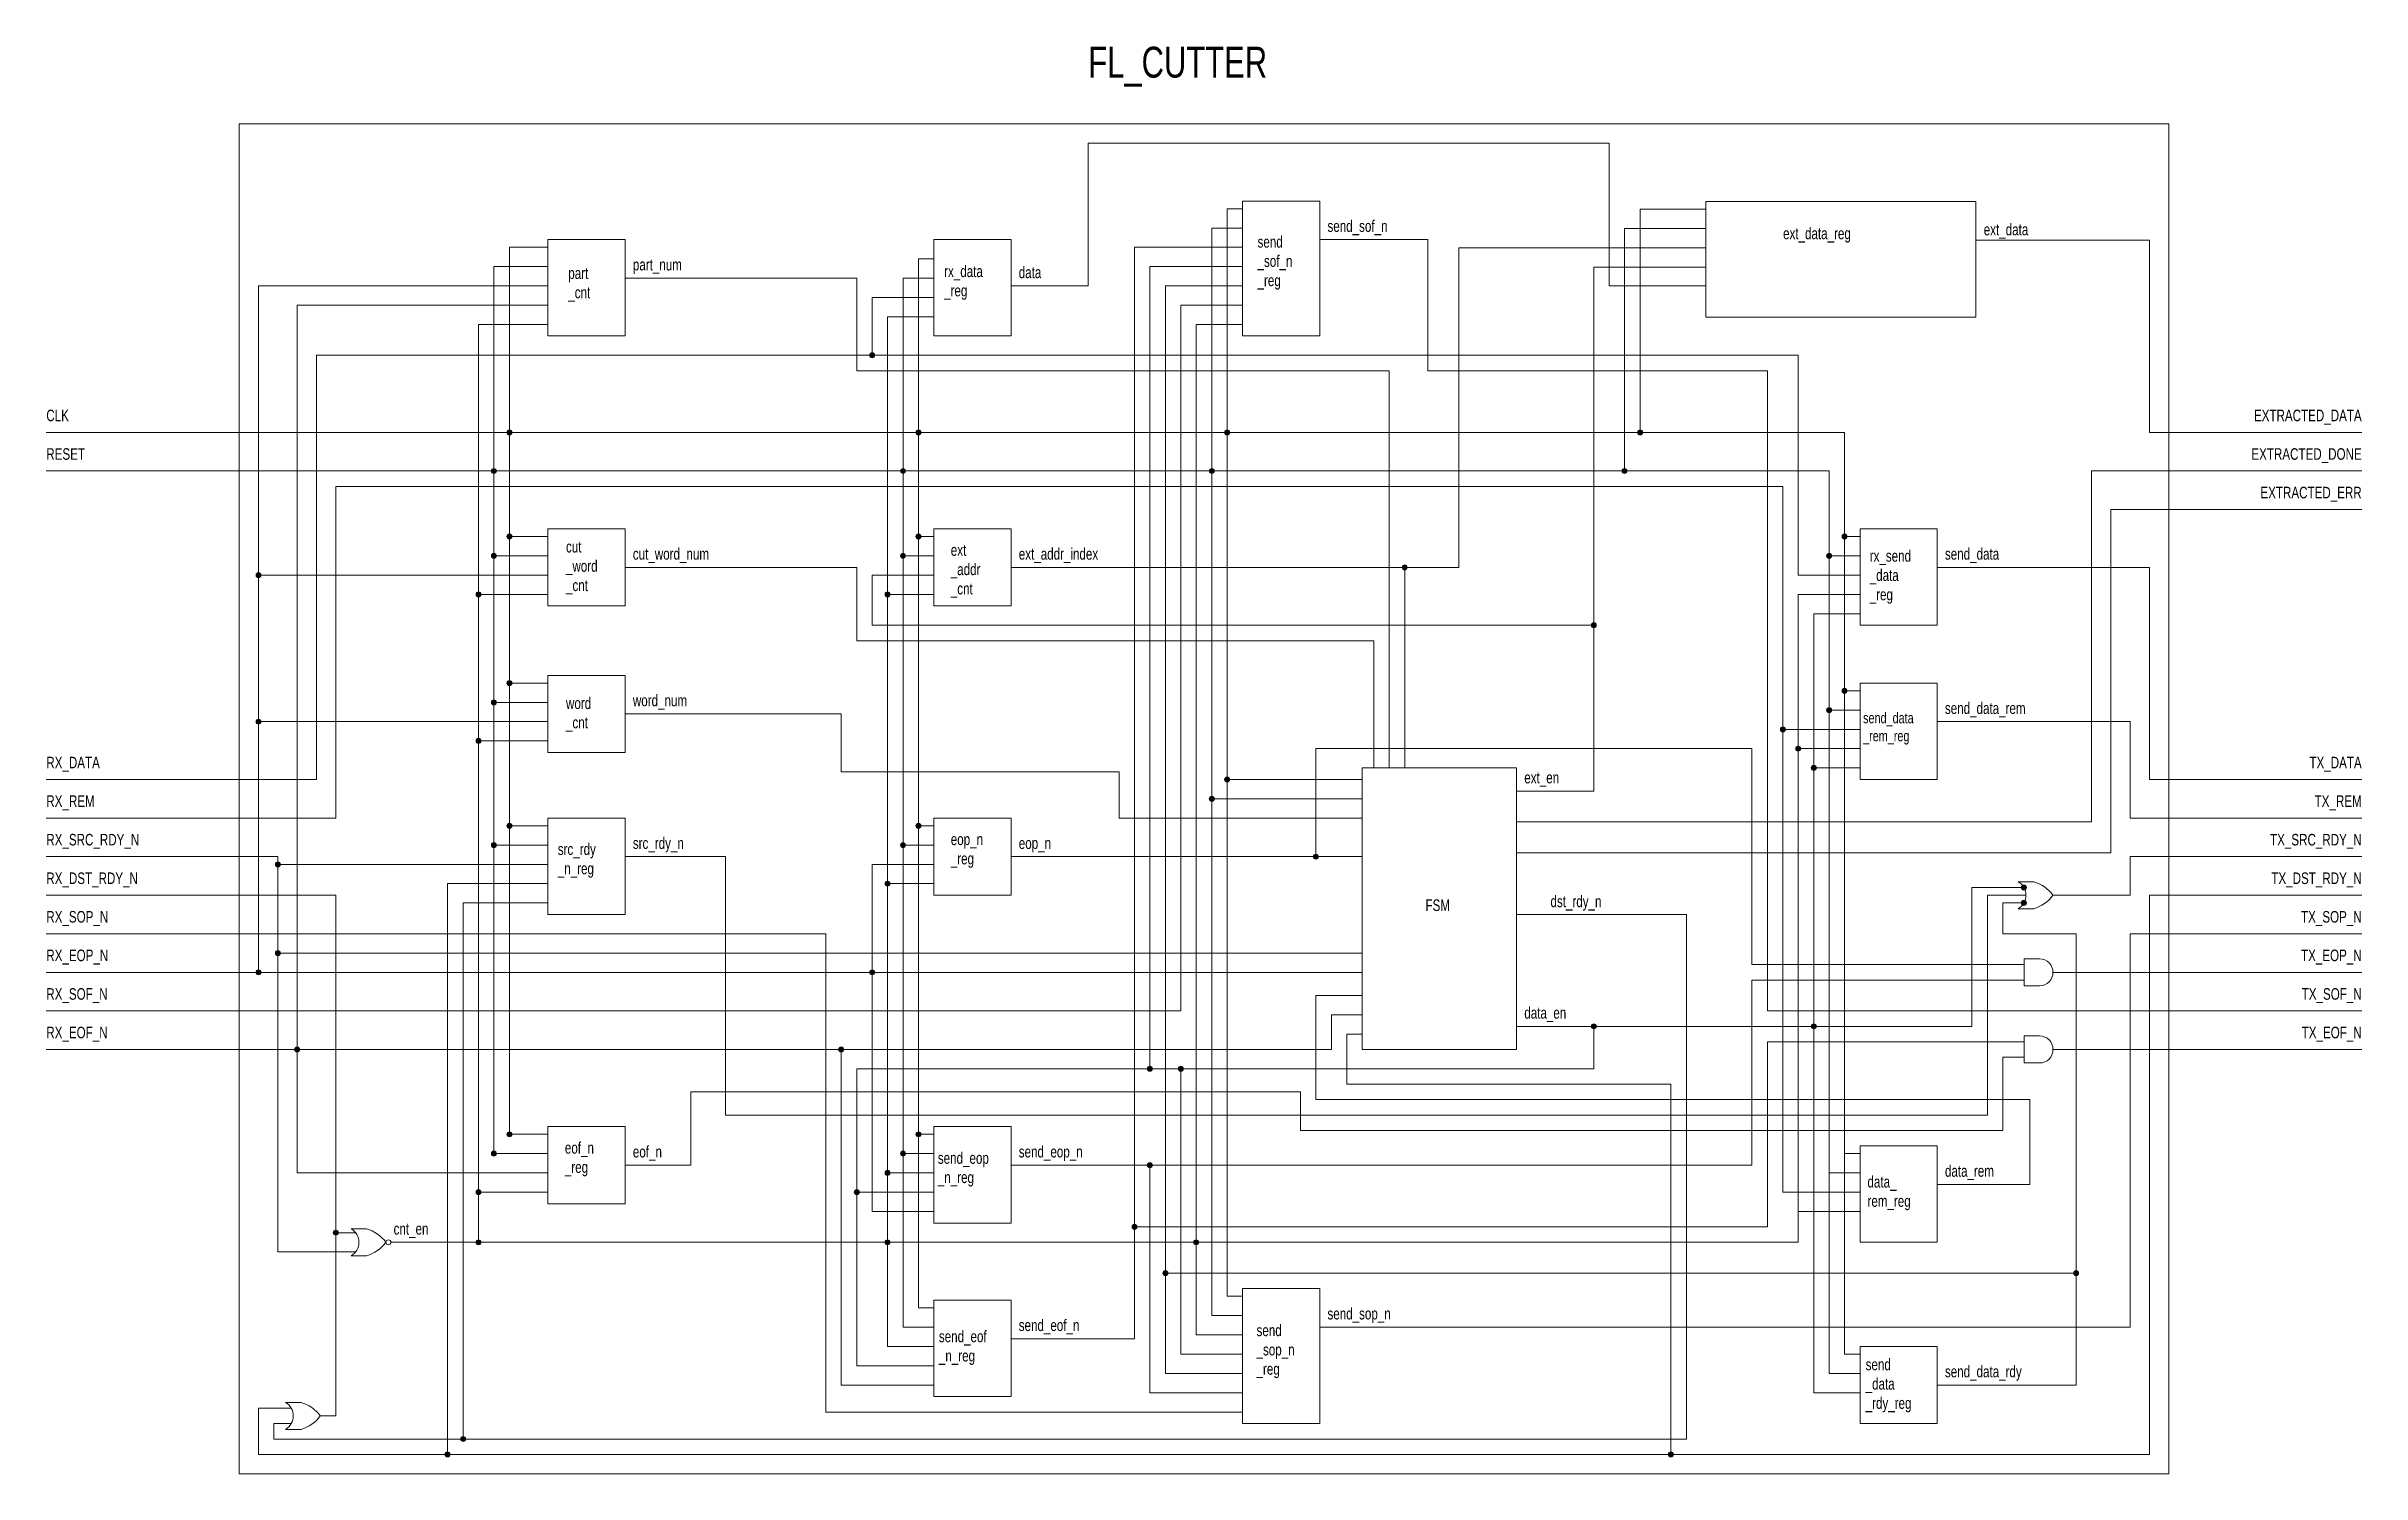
# Model space of a CAD drawing. Header units: millimetres. Extents: x -500 to 5500, y -1800 to 1901.
import ezdxf

# ---------------------------------------------------------------- set-up
doc = ezdxf.new("R2010")
doc.units = ezdxf.units.MM
doc.layers.get('0').update_dxf_attribs({"linetype": 'CONTINUOUS', "lineweight": 0})
for name, color, linetype, lineweight in [('CLK', 7, 'CONTINUOUS', 0), ('cnt_en', 7, 'CONTINUOUS', 0), ('cut_word_num', 7, 'CONTINUOUS', 0), ('data', 7, 'CONTINUOUS', 0), ('data_en', 7, 'CONTINUOUS', 0), ('data_rem', 7, 'CONTINUOUS', 0), ('dst_rdy_n', 7, 'CONTINUOUS', 0), ('eof_n', 7, 'CONTINUOUS', 0), ('eop_n', 7, 'CONTINUOUS', 0), ('ext_addr_index', 7, 'CONTINUOUS', 0), ('ext_data', 7, 'CONTINUOUS', 0), ('ext_en', 7, 'CONTINUOUS', 0), ('EXTRACTED_DONE', 7, 'CONTINUOUS', 0), ('EXTRACTED_ERR', 7, 'CONTINUOUS', 0), ('part_num', 7, 'CONTINUOUS', 0), ('RESET', 7, 'CONTINUOUS', 0), ('RX_DATA', 7, 'CONTINUOUS', 0), ('RX_DST_RDY_N', 7, 'CONTINUOUS', 0), ('RX_EOF_N', 7, 'CONTINUOUS', 0), ('RX_EOP_N', 7, 'CONTINUOUS', 0), ('RX_REM', 7, 'CONTINUOUS', 0), ('RX_SOF_N', 7, 'CONTINUOUS', 0), ('RX_SOP_N', 7, 'CONTINUOUS', 0), ('RX_SRC_RDY_N', 7, 'CONTINUOUS', 0), ('send_data', 7, 'CONTINUOUS', 0), ('send_data_rdy', 7, 'CONTINUOUS', 0), ('send_data_rem', 7, 'CONTINUOUS', 0), ('send_eof_n', 7, 'CONTINUOUS', 0), ('send_eop_n', 7, 'CONTINUOUS', 0), ('send_sof_n', 7, 'CONTINUOUS', 0), ('send_sop_n', 7, 'CONTINUOUS', 0), ('src_rdy_n', 7, 'CONTINUOUS', 0), ('TX_DST_RDY_N', 7, 'CONTINUOUS', 0), ('TX_SOF_N', 7, 'CONTINUOUS', 0), ('TX_SOP_N', 7, 'CONTINUOUS', 0), ('TX_SRC_RDY_N', 7, 'CONTINUOUS', 0), ('word_num', 7, 'CONTINUOUS', 0)]:
    doc.layers.add(name, color=color, linetype=linetype, lineweight=lineweight)
doc.styles.get("Standard").update_dxf_attribs({"font": 'txt', "width": 0.75})

# ---------------------------------------------------------------- blocks, each defined once
blk = doc.blocks.new('FORK_POINT')
h = blk.add_hatch(color=256)
edge = h.paths.add_edge_path()
edge.add_arc((0, 0), 6.5, 0, 360)
blk.add_circle((0, 0), 6.5)
blk = doc.blocks.new('OR')
for p, q in [((-90, 35), (-50, 35)), ((-50, -35), (-90, -35))]:
    blk.add_line(p, q)
for centre, radius, start, end in [((-110.625, 0), 40.625, 300.5102374, 59.4897626), ((-77.5, -57.5), 96.501, 36.573031, 73.4429286), ((-77.5, 57.5), 96.501, 286.5570714, 323.426969)]:
    blk.add_arc(centre, radius, start, end)
blk = doc.blocks.new('NOR')
for p, q in [((-90, 35), (-50, 35)), ((-50, -35), (-90, -35))]:
    blk.add_line(p, q)
blk.add_circle((6.5, 0), 6.5)
for centre, radius, start, end in [((-110.625, 0), 40.625, 300.5102374, 59.4897626), ((-77.5, -57.5), 96.501, 36.573031, 73.4429286), ((-77.5, 57.5), 96.501, 286.5570714, 323.426969)]:
    blk.add_arc(centre, radius, start, end)
blk = doc.blocks.new('AND')
for p, q in [((-75, 35), (-75, -35)), ((-75, 35), (-35, 35)), ((-35, -35), (-75, -35))]:
    blk.add_line(p, q)
blk.add_arc((-35, 0), 35, 270, 90)

msp = doc.modelspace()

# ---------------------------------------------------------------- linework, layer by layer
for p, q in [((2600, 1500), (2800, 1500)), ((2600, 1150), (2600, 1500)), ((2800, 1500), (2800, 1150)), ((4500, 1498.8), (3800, 1498.8)), ((3800, 1498.8), (3800, 1198.8)), ((4500, 1198.8), (4500, 1498.8)), ((800, 1400), (1000, 1400)), ((800, 1150), (800, 1400)), ((1000, 1400), (1000, 1150)), ((1800, 1400), (2000, 1400)), ((1800, 1150), (1800, 1400)), ((2000, 1400), (2000, 1150)), ((1000, 1150), (800, 1150)), ((2000, 1150), (1800, 1150)), ((2800, 1150), (2600, 1150)), ((3800, 1198.8), (4500, 1198.8)), ((5500, 900), (5000, 900)), ((800, 650), (1000, 650)), ((800, 450), (800, 650)), ((1000, 650), (1000, 450)), ((1800, 650), (2000, 650)), ((1800, 450), (1800, 650)), ((2000, 650), (2000, 450)), ((4200, 650), (4400, 650)), ((4200, 400), (4200, 650)), ((4400, 650), (4400, 400)), ((1000, 450), (800, 450)), ((2000, 450), (1800, 450)), ((4400, 400), (4200, 400)), ((800, 270), (1000, 270)), ((800, 70), (800, 270)), ((1000, 270), (1000, 70)), ((4200, 250), (4400, 250)), ((4200, 0), (4200, 250)), ((4400, 250), (4400, 0)), ((1000, 70), (800, 70)), ((2910, 30), (3310, 30)), ((2910, -700), (2910, 30)), ((3310, 30), (3310, -700)), ((4400, 0), (4200, 0)), ((5500, 0), (5000, 0)), ((800, -100), (1000, -100)), ((800, -350), (800, -100)), ((1000, -100), (1000, -350)), ((1800, -100), (2000, -100)), ((1800, -300), (1800, -100)), ((2000, -100), (2000, -300)), ((5500, -100), (5000, -100)), ((2000, -300), (1800, -300)), ((1000, -350), (800, -350)), ((5500, -500), (4700, -500)), ((3310, -700), (2910, -700)), ((5500, -700), (4700, -700)), ((800, -900), (1000, -900)), ((800, -1100), (800, -900)), ((1000, -900), (1000, -1100)), ((1800, -900), (2000, -900)), ((1800, -1150), (1800, -900)), ((2000, -900), (2000, -1150)), ((4200, -950), (4400, -950)), ((4200, -1200), (4200, -950)), ((4400, -950), (4400, -1200)), ((1000, -1100), (800, -1100)), ((2000, -1150), (1800, -1150)), ((4400, -1200), (4200, -1200)), ((2600, -1320), (2800, -1320)), ((2600, -1670), (2600, -1320)), ((2800, -1320), (2800, -1670)), ((1800, -1350), (2000, -1350)), ((1800, -1600), (1800, -1350)), ((2000, -1350), (2000, -1600)), ((4200, -1470), (4400, -1470)), ((4200, -1670), (4200, -1470)), ((4400, -1470), (4400, -1670)), ((2000, -1600), (1800, -1600)), ((2800, -1670), (2600, -1670)), ((4400, -1670), (4200, -1670))]:
    msp.add_line(p, q)
at = {"layer": 'CLK'}
for p, q in [((2600, 1480), (2560, 1480)), ((2560, 1480), (2560, -1340)), ((3800, 1478.8), (3630, 1478.8)), ((3630, 1478.8), (3630, 900)), ((800, 1380), (700, 1380)), ((700, 1380), (700, -920)), ((1800, 1350), (1760, 1350)), ((1760, -1370), (1760, 1350)), ((-500, 900), (0, 900)), ((0, 900), (4160, 900)), ((4160, -1490), (4160, 900)), ((800, 630), (700, 630)), ((1800, 630), (1760, 630)), ((4200, 630), (4160, 630)), ((800, 250), (700, 250)), ((4200, 230), (4160, 230)), ((2910, 0), (2560, 0)), ((800, -120), (700, -120)), ((1800, -120), (1760, -120)), ((800, -920), (700, -920)), ((1800, -920), (1760, -920)), ((4200, -970), (4160, -970)), ((1800, -1370), (1760, -1370)), ((2600, -1340), (2560, -1340)), ((4200, -1490), (4160, -1490))]:
    msp.add_line(p, q, dxfattribs=at)
at = {"layer": 'cnt_en'}
for p, q in [((1800, 1200), (1680, 1200)), ((1680, 1200), (1680, -1470)), ((800, 1180), (620, 1180)), ((620, -1200), (620, 1180)), ((2480, 1180), (2480, -1440)), ((2600, 1180), (2480, 1180)), ((800, 480), (620, 480)), ((1800, 480), (1680, 480)), ((4040, -1200), (4040, 480)), ((4200, 480), (4040, 480)), ((800, 100), (620, 100)), ((4200, 80), (4040, 80)), ((1800, -270), (1680, -270)), ((1800, -1020), (1680, -1020)), ((800, -1070), (620, -1070)), ((4200, -1120), (4040, -1120)), ((393, -1200), (4040, -1200)), ((2600, -1440), (2480, -1440)), ((1800, -1470), (1680, -1470)), ((2600, -1490), (2440, -1490))]:
    msp.add_line(p, q, dxfattribs=at)
at = {"layer": 'cut_word_num'}
for p, q in [((0, 1700), (5000, 1700)), ((0, 1700), (0, -1800)), ((5000, 1700), (5000, -1800)), ((1600, 550), (1000, 550)), ((1600, 360), (1600, 550)), ((2940, 360), (1600, 360)), ((2940, 30), (2940, 360)), ((5000, -1800), (0, -1800))]:
    msp.add_line(p, q, dxfattribs=at)
at = {"layer": 'data'}
for p, q in [((3550, 1650), (2200, 1650)), ((2200, 1650), (2200, 1280)), ((3550, 1280), (3550, 1650)), ((2000, 1280), (2200, 1280)), ((3550, 1280), (3800, 1280))]:
    msp.add_line(p, q, dxfattribs=at)
at = {"layer": 'data_en'}
for p, q in [((2360, -750), (2360, 1330)), ((2600, 1330), (2360, 1330)), ((4200, 430), (4080, 430)), ((4080, -1590), (4080, 430)), ((4200, 30), (4080, 30)), ((4624.7, -280), (4490, -280)), ((4490, -280), (4490, -640)), ((3310, -640), (4490, -640)), ((3510, -640), (3510, -750)), ((1600, -750), (1600, -1520)), ((3510, -750), (1600, -750)), ((2440, -750), (2440, -1490)), ((1800, -1070), (1600, -1070)), ((1800, -1520), (1600, -1520)), ((4200, -1590), (4080, -1590))]:
    msp.add_line(p, q, dxfattribs=at)
at = {"layer": 'data_rem'}
for p, q in [((2910, -560), (2790, -560)), ((2790, -560), (2790, -830)), ((2790, -830), (4640, -830)), ((4640, -830), (4640, -1050)), ((4640, -1050), (4400, -1050))]:
    msp.add_line(p, q, dxfattribs=at)
at = {"layer": 'dst_rdy_n'}
for p, q in [((580, -1710), (580, -320)), ((800, -320), (580, -320)), ((3310, -350), (3750, -350)), ((3750, -1710), (3750, -350)), ((90, -1710), (90, -1670)), ((134.7, -1670), (90, -1670)), ((3750, -1710), (90, -1710))]:
    msp.add_line(p, q, dxfattribs=at)
at = {"layer": 'eof_n'}
for p, q in [((4570, -910), (4570, -720)), ((4625, -720), (4570, -720)), ((1170, -810), (2750, -810)), ((1170, -1000), (1170, -810)), ((2750, -810), (2750, -910)), ((2750, -910), (4570, -910)), ((1170, -1000), (1000, -1000))]:
    msp.add_line(p, q, dxfattribs=at)
at = {"layer": 'eop_n'}
for p, q in [((3920, 80), (2790, 80)), ((2790, 80), (2790, -200)), ((3920, -480), (3920, 80)), ((2910, -200), (2000, -200)), ((4624.7, -480), (3920, -480))]:
    msp.add_line(p, q, dxfattribs=at)
at = {"layer": 'ext_addr_index'}
for p, q in [((3160, 550), (3160, 1378.8)), ((3800, 1378.8), (3160, 1378.8)), ((3160, 550), (2000, 550)), ((3020, 550), (3020, 30))]:
    msp.add_line(p, q, dxfattribs=at)
at = {"layer": 'ext_data'}
for p, q in [((4950, 1398.8), (4500, 1398.8)), ((4950, 1398.8), (4950, 900)), ((4950, 900), (5000, 900))]:
    msp.add_line(p, q, dxfattribs=at)
at = {"layer": 'ext_en'}
for p, q in [((3510, -30), (3510, 1328.8)), ((3800, 1328.8), (3510, 1328.8)), ((1640, 400), (1640, 530)), ((1800, 530), (1640, 530)), ((1640, 400), (1640, 400)), ((3510, 400), (1640, 400)), ((3310, -30), (3510, -30))]:
    msp.add_line(p, q, dxfattribs=at)
at = {"layer": 'EXTRACTED_DONE'}
for p, q in [((5500, 800), (4800, 800)), ((4800, -110), (4800, 800)), ((3310, -110), (4800, -110))]:
    msp.add_line(p, q, dxfattribs=at)
at = {"layer": 'EXTRACTED_ERR'}
for p, q in [((5500, 700), (4850, 700)), ((4850, -190), (4850, 700)), ((3310, -190), (4850, -190))]:
    msp.add_line(p, q, dxfattribs=at)
at = {"layer": 'part_num'}
for p, q in [((1600, 1300), (1000, 1300)), ((1600, 1060), (1600, 1300)), ((2980, 1060), (1600, 1060)), ((2980, 30), (2980, 1060))]:
    msp.add_line(p, q, dxfattribs=at)
at = {"layer": 'RESET'}
for p, q in [((2600, 1430), (2520, 1430)), ((2520, 1430), (2520, -1390)), ((3800, 1428.8), (3590, 1428.8)), ((3590, 1428.8), (3590, 800)), ((800, 1330), (660, 1330)), ((660, 1330), (660, -970)), ((1800, 1300), (1720, 1300)), ((1720, -1420), (1720, 1300)), ((-500, 800), (0, 800)), ((0, 800), (4120, 800)), ((4120, -1540), (4120, 800)), ((800, 580), (660, 580)), ((1800, 580), (1720, 580)), ((4200, 580), (4120, 580)), ((800, 200), (660, 200)), ((4200, 180), (4120, 180)), ((2910, -50), (2520, -50)), ((800, -170), (660, -170)), ((1800, -170), (1720, -170)), ((800, -970), (660, -970)), ((1800, -970), (1720, -970)), ((4200, -1020), (4120, -1020)), ((1800, -1420), (1720, -1420)), ((2600, -1390), (2520, -1390)), ((4200, -1540), (4120, -1540))]:
    msp.add_line(p, q, dxfattribs=at)
at = {"layer": 'RX_DATA'}
for p, q in [((1640, 1100), (1640, 1250)), ((1800, 1250), (1640, 1250)), ((200, 0), (200, 1100)), ((200, 1100), (4040, 1100)), ((4040, 530), (4040, 1100)), ((4200, 530), (4040, 530)), ((-500, 0), (200, 0))]:
    msp.add_line(p, q, dxfattribs=at)
at = {"layer": 'RX_DST_RDY_N'}
for p, q in [((-500, -300), (250, -300)), ((250, -1650), (250, -300)), ((301.4, -1175), (250, -1175)), ((210, -1650), (250, -1650))]:
    msp.add_line(p, q, dxfattribs=at)
at = {"layer": 'RX_EOF_N'}
for p, q in [((800, 1230), (150, 1230)), ((150, -1020), (150, 1230)), ((2910, -610), (2830, -610)), ((2830, -610), (2830, -700)), ((-500, -700), (2830, -700)), ((1560, -700), (1560, -1570)), ((800, -1020), (150, -1020)), ((1800, -1570), (1560, -1570))]:
    msp.add_line(p, q, dxfattribs=at)
at = {"layer": 'RX_EOP_N'}
for p, q in [((50, -500), (50, 1280)), ((800, 1280), (50, 1280)), ((800, 530), (50, 530)), ((800, 150), (50, 150)), ((1800, -220), (1640, -220)), ((1640, -1120), (1640, -220)), ((-500, -500), (2910, -500)), ((1800, -1120), (1640, -1120))]:
    msp.add_line(p, q, dxfattribs=at)
at = {"layer": 'RX_REM'}
for p, q in [((250, -100), (250, 760)), ((250, 760), (4000, 760)), ((4000, -1070), (4000, 760)), ((4200, 130), (4000, 130)), ((-500, -100), (250, -100)), ((4200, -1070), (4000, -1070))]:
    msp.add_line(p, q, dxfattribs=at)
at = {"layer": 'RX_SOF_N'}
for p, q in [((2440, 1230), (2440, -600)), ((2600, 1230), (2440, 1230)), ((-500, -600), (2440, -600))]:
    msp.add_line(p, q, dxfattribs=at)
at = {"layer": 'RX_SOP_N'}
for p, q in [((-500, -400), (1520, -400)), ((1520, -400), (1520, -1640)), ((2600, -1640), (1520, -1640))]:
    msp.add_line(p, q, dxfattribs=at)
at = {"layer": 'RX_SRC_RDY_N'}
for p, q in [((-500, -200), (100, -200)), ((100, -200), (100, -1225)), ((800, -220), (100, -220)), ((100, -450), (2910, -450)), ((301.4, -1225), (100, -1225))]:
    msp.add_line(p, q, dxfattribs=at)
at = {"layer": 'send_data'}
for p, q in [((4950, 550), (4400, 550)), ((4950, 0), (4950, 550)), ((5000, 0), (4950, 0))]:
    msp.add_line(p, q, dxfattribs=at)
at = {"layer": 'send_data_rdy'}
for p, q in [((2400, -1540), (2400, 1280)), ((2600, 1280), (2400, 1280)), ((4570, -400), (4570, -320)), ((4570, -320), (4624.7, -320)), ((4760, -400), (4570, -400)), ((4760, -1280), (4760, -400)), ((2400, -1280), (4760, -1280)), ((4760, -1280), (4760, -1570)), ((2600, -1540), (2400, -1540)), ((4760, -1570), (4400, -1570))]:
    msp.add_line(p, q, dxfattribs=at)
at = {"layer": 'send_data_rem'}
for p, q in [((4900, 150), (4400, 150)), ((4900, -100), (4900, 150)), ((5000, -100), (4900, -100))]:
    msp.add_line(p, q, dxfattribs=at)
at = {"layer": 'send_eof_n'}
for p, q in [((2320, -1450), (2320, 1380)), ((2600, 1380), (2320, 1380)), ((3960, -1160), (3960, -680)), ((3960, -680), (4625, -680)), ((2320, -1160), (3960, -1160)), ((2320, -1450), (2000, -1450))]:
    msp.add_line(p, q, dxfattribs=at)
at = {"layer": 'send_eop_n'}
for p, q in [((3920, -520), (3920, -1000)), ((4624.7, -520), (3920, -520)), ((3920, -1000), (2000, -1000)), ((2360, -1000), (2360, -1590)), ((2600, -1590), (2360, -1590))]:
    msp.add_line(p, q, dxfattribs=at)
at = {"layer": 'send_sof_n'}
for p, q in [((3080, 1400), (2800, 1400)), ((3080, 1060), (3080, 1400)), ((3960, 1060), (3080, 1060)), ((3960, -600), (3960, 1060)), ((5000, -600), (3960, -600))]:
    msp.add_line(p, q, dxfattribs=at)
at = {"layer": 'send_sop_n'}
for p, q in [((4900, -400), (4900, -1420)), ((4900, -400), (5000, -400)), ((4900, -1420), (2800, -1420))]:
    msp.add_line(p, q, dxfattribs=at)
at = {"layer": 'src_rdy_n'}
for p, q in [((1260, -200), (1000, -200)), ((1260, -870), (1260, -200)), ((4630, -300), (4530, -300)), ((4530, -300), (4530, -870)), ((4530, -870), (1260, -870))]:
    msp.add_line(p, q, dxfattribs=at)
at = {"layer": 'TX_DST_RDY_N'}
for p, q in [((540, -1750), (540, -270)), ((800, -270), (540, -270)), ((5000, -300), (4950, -300)), ((4950, -300), (4950, -1750)), ((5500, -300), (5000, -300)), ((2870, -790), (2870, -660)), ((2870, -660), (2910, -660)), ((3710, -790), (2870, -790)), ((3710, -1750), (3710, -790)), ((134.7, -1630), (50, -1630)), ((50, -1630), (50, -1750)), ((4950, -1750), (50, -1750))]:
    msp.add_line(p, q, dxfattribs=at)
at = {"layer": 'TX_SOF_N'}
msp.add_line((5500, -600), (5000, -600), dxfattribs=at)
at = {"layer": 'TX_SOP_N'}
msp.add_line((5500, -400), (5000, -400), dxfattribs=at)
at = {"layer": 'TX_SRC_RDY_N'}
for p, q in [((4900, -300), (4900, -200)), ((5500, -200), (4900, -200)), ((4700, -300), (4900, -300))]:
    msp.add_line(p, q, dxfattribs=at)
at = {"layer": 'word_num'}
for p, q in [((1560, 170), (1000, 170)), ((1560, 20), (1560, 170)), ((2280, 20), (1560, 20)), ((2280, -100), (2280, 20)), ((2910, -100), (2280, -100))]:
    msp.add_line(p, q, dxfattribs=at)

# ---------------------------------------------------------------- block references
for name, p in [('AND', (4700, -700)), ('NOR', (380, -1200)), ('OR', (210, -1650))]:
    msp.add_blockref(name, p)
at = {"layer": 'CLK'}
for p in [(700, 900), (1760, 900), (2560, 900), (3630, 900), (700, 630), (1760, 630), (4160, 630), (700, 250), (4160, 230), (2560, 0), (700, -120), (1760, -120), (700, -920), (1760, -920)]:
    msp.add_blockref('FORK_POINT', p, dxfattribs=at)
at = {"layer": 'cnt_en'}
for p in [(620, 480), (1680, 480), (620, 100), (4040, 80), (1680, -270), (1680, -1020), (620, -1070), (620, -1200), (1680, -1200), (2480, -1200)]:
    msp.add_blockref('FORK_POINT', p, dxfattribs=at)
at = {"layer": 'data_en'}
for p in [(4080, 30), (4624.7, -280), (3510, -640), (4080, -640), (2360, -750), (2440, -750), (1600, -1070)]:
    msp.add_blockref('FORK_POINT', p, dxfattribs=at)
at = {"layer": 'dst_rdy_n'}
msp.add_blockref('FORK_POINT', (580, -1710), dxfattribs=at)
at = {"layer": 'eof_n'}
msp.add_blockref('AND', (4700, -500), dxfattribs=at)
at = {"layer": 'eop_n'}
msp.add_blockref('FORK_POINT', (2790, -200), dxfattribs=at)
at = {"layer": 'ext_addr_index'}
msp.add_blockref('FORK_POINT', (3020, 550), dxfattribs=at)
at = {"layer": 'ext_en'}
msp.add_blockref('FORK_POINT', (3510, 400), dxfattribs=at)
at = {"layer": 'RESET'}
for p in [(660, 800), (1720, 800), (2520, 800), (3590, 800), (660, 580), (1720, 580), (4120, 580), (660, 200), (4120, 180), (2520, -50), (660, -170), (1720, -170), (660, -970), (1720, -970)]:
    msp.add_blockref('FORK_POINT', p, dxfattribs=at)
at = {"layer": 'RX_DATA'}
msp.add_blockref('FORK_POINT', (1640, 1100), dxfattribs=at)
at = {"layer": 'RX_DST_RDY_N'}
msp.add_blockref('FORK_POINT', (250, -1175), dxfattribs=at)
at = {"layer": 'RX_EOF_N'}
for name, p in [('OR', (4700, -300)), ('FORK_POINT', (150, -700)), ('FORK_POINT', (1560, -700))]:
    msp.add_blockref(name, p, dxfattribs=at)
at = {"layer": 'RX_EOP_N'}
for p in [(50, 530), (50, 150), (50, -500), (1640, -500)]:
    msp.add_blockref('FORK_POINT', p, dxfattribs=at)
at = {"layer": 'RX_REM'}
msp.add_blockref('FORK_POINT', (4000, 130), dxfattribs=at)
at = {"layer": 'RX_SRC_RDY_N'}
for p in [(100, -220), (100, -450)]:
    msp.add_blockref('FORK_POINT', p, dxfattribs=at)
at = {"layer": 'send_data_rdy'}
for p in [(4624.7, -320), (2400, -1280), (4760, -1280)]:
    msp.add_blockref('FORK_POINT', p, dxfattribs=at)
at = {"layer": 'send_eof_n'}
msp.add_blockref('FORK_POINT', (2320, -1160), dxfattribs=at)
at = {"layer": 'send_eop_n'}
msp.add_blockref('FORK_POINT', (2360, -1000), dxfattribs=at)
at = {"layer": 'TX_DST_RDY_N'}
for p in [(540, -1750), (3710, -1750)]:
    msp.add_blockref('FORK_POINT', p, dxfattribs=at)

# ---------------------------------------------------------------- texts
at = {"width": 100}
for s, insert, char_height, attachment_point in [('FL_CUTTER', (2200, 1900), 80, 1), ('send\\P_sof_n\\P_reg', (2638.8, 1409.2), 30, 1), ('ext_data_reg', (4000.6, 1431), 30, 1), ('part\\P_cnt', (852.6, 1327.8), 30, 1), ('rx_data\\P_reg', (1826.6, 1332.8), 30, 1), ('EXTRACTED_DATA', (5500, 959), 30, 3), ('cut\\P_word\\P_cnt', (846.7, 618.6), 30, 1), ('ext\\P_addr\\P_cnt', (1843.8, 610), 30, 1), ('rx_send\\P_data\\P_reg', (4225.1, 594.8), 30, 1), ('word\\P_cnt', (846.7, 212.8), 30, 1), ('send_data\\P_rem_reg', (4207.9, 173.7), 28, 1), ('TX_DATA', (5500, 59), 30, 3), ('TX_REM', (5500, -41), 30, 3), ('src_rdy\\P_n_reg', (825.5, -165.6), 30, 1), ('eop_n\\P_reg', (1843.8, -140), 30, 1), ('FSM', (3073.9, -310.9), 30, 1), ('TX_EOP_N', (5500, -441), 30, 3), ('TX_EOF_N', (5500, -641), 30, 3), ('eof_n\\P_reg', (843.8, -940), 30, 1), ('send_eop\\P_n_reg', (1810.3, -966.4), 30, 1), ('data_\\Prem_reg', (4219.3, -1027.9), 30, 1), ('send_eof\\P_n_reg', (1813, -1429), 30, 1), ('send\\P_sop_n\\P_reg', (2636.2, -1413.3), 30, 1), ('send\\P_data\\P_rdy_reg', (4214.6, -1501.8), 30, 1)]:
    msp.add_mtext(s, dxfattribs=dict(at, insert=insert, char_height=char_height, attachment_point=attachment_point))
at = {"layer": 'CLK', "insert": (-500, 959), "char_height": 30, "width": 100, "attachment_point": 1}
msp.add_mtext('CLK', dxfattribs=at)
at = {"layer": 'cnt_en', "insert": (400, -1150), "char_height": 30, "width": 100, "attachment_point": 1}
msp.add_mtext('cnt_en', dxfattribs=at)
at = {"layer": 'cut_word_num', "insert": (1020, 600), "char_height": 30, "width": 100, "attachment_point": 1}
msp.add_mtext('cut_word_num', dxfattribs=at)
at = {"layer": 'data', "insert": (2020, 1330), "char_height": 30, "width": 100, "attachment_point": 1}
msp.add_mtext('data', dxfattribs=at)
at = {"layer": 'data_en', "insert": (3330, -590), "char_height": 30, "width": 100, "attachment_point": 1}
msp.add_mtext('data_en', dxfattribs=at)
at = {"layer": 'data_rem', "insert": (4420, -1000), "char_height": 30, "width": 100, "attachment_point": 1}
msp.add_mtext('data_rem', dxfattribs=at)
at = {"layer": 'dst_rdy_n', "insert": (3530, -301), "char_height": 30, "width": 100, "attachment_point": 3}
msp.add_mtext('dst_rdy_n', dxfattribs=at)
at = {"layer": 'eof_n', "insert": (1020, -950), "char_height": 30, "width": 100, "attachment_point": 1}
msp.add_mtext('eof_n', dxfattribs=at)
at = {"layer": 'eop_n', "insert": (2020, -150), "char_height": 30, "width": 100, "attachment_point": 1}
msp.add_mtext('eop_n', dxfattribs=at)
at = {"layer": 'ext_addr_index', "insert": (2020, 600), "char_height": 30, "width": 100, "attachment_point": 1}
msp.add_mtext('ext_addr_index', dxfattribs=at)
at = {"layer": 'ext_data', "insert": (4520.6, 1441), "char_height": 30, "width": 100, "attachment_point": 1}
msp.add_mtext('ext_data', dxfattribs=at)
at = {"layer": 'ext_en', "insert": (3330, 20), "char_height": 30, "width": 100, "attachment_point": 1}
msp.add_mtext('ext_en', dxfattribs=at)
at = {"layer": 'EXTRACTED_DONE', "insert": (5500, 859), "char_height": 30, "width": 100, "attachment_point": 3}
msp.add_mtext('EXTRACTED_DONE', dxfattribs=at)
at = {"layer": 'EXTRACTED_ERR', "insert": (5500, 759), "char_height": 30, "width": 100, "attachment_point": 3}
msp.add_mtext('EXTRACTED_ERR', dxfattribs=at)
at = {"layer": 'part_num', "insert": (1020, 1350), "char_height": 30, "width": 100, "attachment_point": 1}
msp.add_mtext('part_num', dxfattribs=at)
at = {"layer": 'RESET', "insert": (-500, 859), "char_height": 30, "width": 100, "attachment_point": 1}
msp.add_mtext('RESET', dxfattribs=at)
at = {"layer": 'RX_DATA', "insert": (-500, 59), "char_height": 30, "width": 100, "attachment_point": 1}
msp.add_mtext('RX_DATA', dxfattribs=at)
at = {"layer": 'RX_DST_RDY_N', "insert": (-500, -241), "char_height": 30, "width": 100, "attachment_point": 1}
msp.add_mtext('RX_DST_RDY_N', dxfattribs=at)
at = {"layer": 'RX_EOF_N', "insert": (-500, -641), "char_height": 30, "width": 100, "attachment_point": 1}
msp.add_mtext('RX_EOF_N', dxfattribs=at)
at = {"layer": 'RX_EOP_N', "insert": (-500, -441), "char_height": 30, "width": 100, "attachment_point": 1}
msp.add_mtext('RX_EOP_N', dxfattribs=at)
at = {"layer": 'RX_REM', "insert": (-500, -41), "char_height": 30, "width": 100, "attachment_point": 1}
msp.add_mtext('RX_REM', dxfattribs=at)
at = {"layer": 'RX_SOF_N', "insert": (-500, -541), "char_height": 30, "width": 100, "attachment_point": 1}
msp.add_mtext('RX_SOF_N', dxfattribs=at)
at = {"layer": 'RX_SOP_N', "insert": (-500, -341), "char_height": 30, "width": 100, "attachment_point": 1}
msp.add_mtext('RX_SOP_N', dxfattribs=at)
at = {"layer": 'RX_SRC_RDY_N', "insert": (-500, -141), "char_height": 30, "width": 100, "attachment_point": 1}
msp.add_mtext('RX_SRC_RDY_N', dxfattribs=at)
at = {"layer": 'send_data', "insert": (4420, 600), "char_height": 30, "width": 100, "attachment_point": 1}
msp.add_mtext('send_data', dxfattribs=at)
at = {"layer": 'send_data_rdy', "insert": (4420, -1520), "char_height": 30, "width": 100, "attachment_point": 1}
msp.add_mtext('send_data_rdy', dxfattribs=at)
at = {"layer": 'send_data_rem', "insert": (4420, 200), "char_height": 30, "width": 100, "attachment_point": 1}
msp.add_mtext('send_data_rem', dxfattribs=at)
at = {"layer": 'send_eof_n', "insert": (2020, -1400), "char_height": 30, "width": 100, "attachment_point": 1}
msp.add_mtext('send_eof_n', dxfattribs=at)
at = {"layer": 'send_eop_n', "insert": (2020, -950), "char_height": 30, "width": 100, "attachment_point": 1}
msp.add_mtext('send_eop_n', dxfattribs=at)
at = {"layer": 'send_sof_n', "insert": (2820, 1450), "char_height": 30, "width": 100, "attachment_point": 1}
msp.add_mtext('send_sof_n', dxfattribs=at)
at = {"layer": 'send_sop_n', "insert": (2820, -1370), "char_height": 30, "width": 100, "attachment_point": 1}
msp.add_mtext('send_sop_n', dxfattribs=at)
at = {"layer": 'src_rdy_n', "insert": (1020, -150), "char_height": 30, "width": 100, "attachment_point": 1}
msp.add_mtext('src_rdy_n', dxfattribs=at)
at = {"layer": 'TX_DST_RDY_N', "insert": (5500, -241), "char_height": 30, "width": 100, "attachment_point": 3}
msp.add_mtext('TX_DST_RDY_N', dxfattribs=at)
at = {"layer": 'TX_SOF_N', "insert": (5500, -541), "char_height": 30, "width": 100, "attachment_point": 3}
msp.add_mtext('TX_SOF_N', dxfattribs=at)
at = {"layer": 'TX_SOP_N', "insert": (5500, -341), "char_height": 30, "width": 100, "attachment_point": 3}
msp.add_mtext('TX_SOP_N', dxfattribs=at)
at = {"layer": 'TX_SRC_RDY_N', "insert": (5500, -141), "char_height": 30, "width": 100, "attachment_point": 3}
msp.add_mtext('TX_SRC_RDY_N', dxfattribs=at)
at = {"layer": 'word_num', "insert": (1020, 220), "char_height": 30, "width": 100, "attachment_point": 1}
msp.add_mtext('word_num', dxfattribs=at)

doc.saveas('drawing.dxf')
